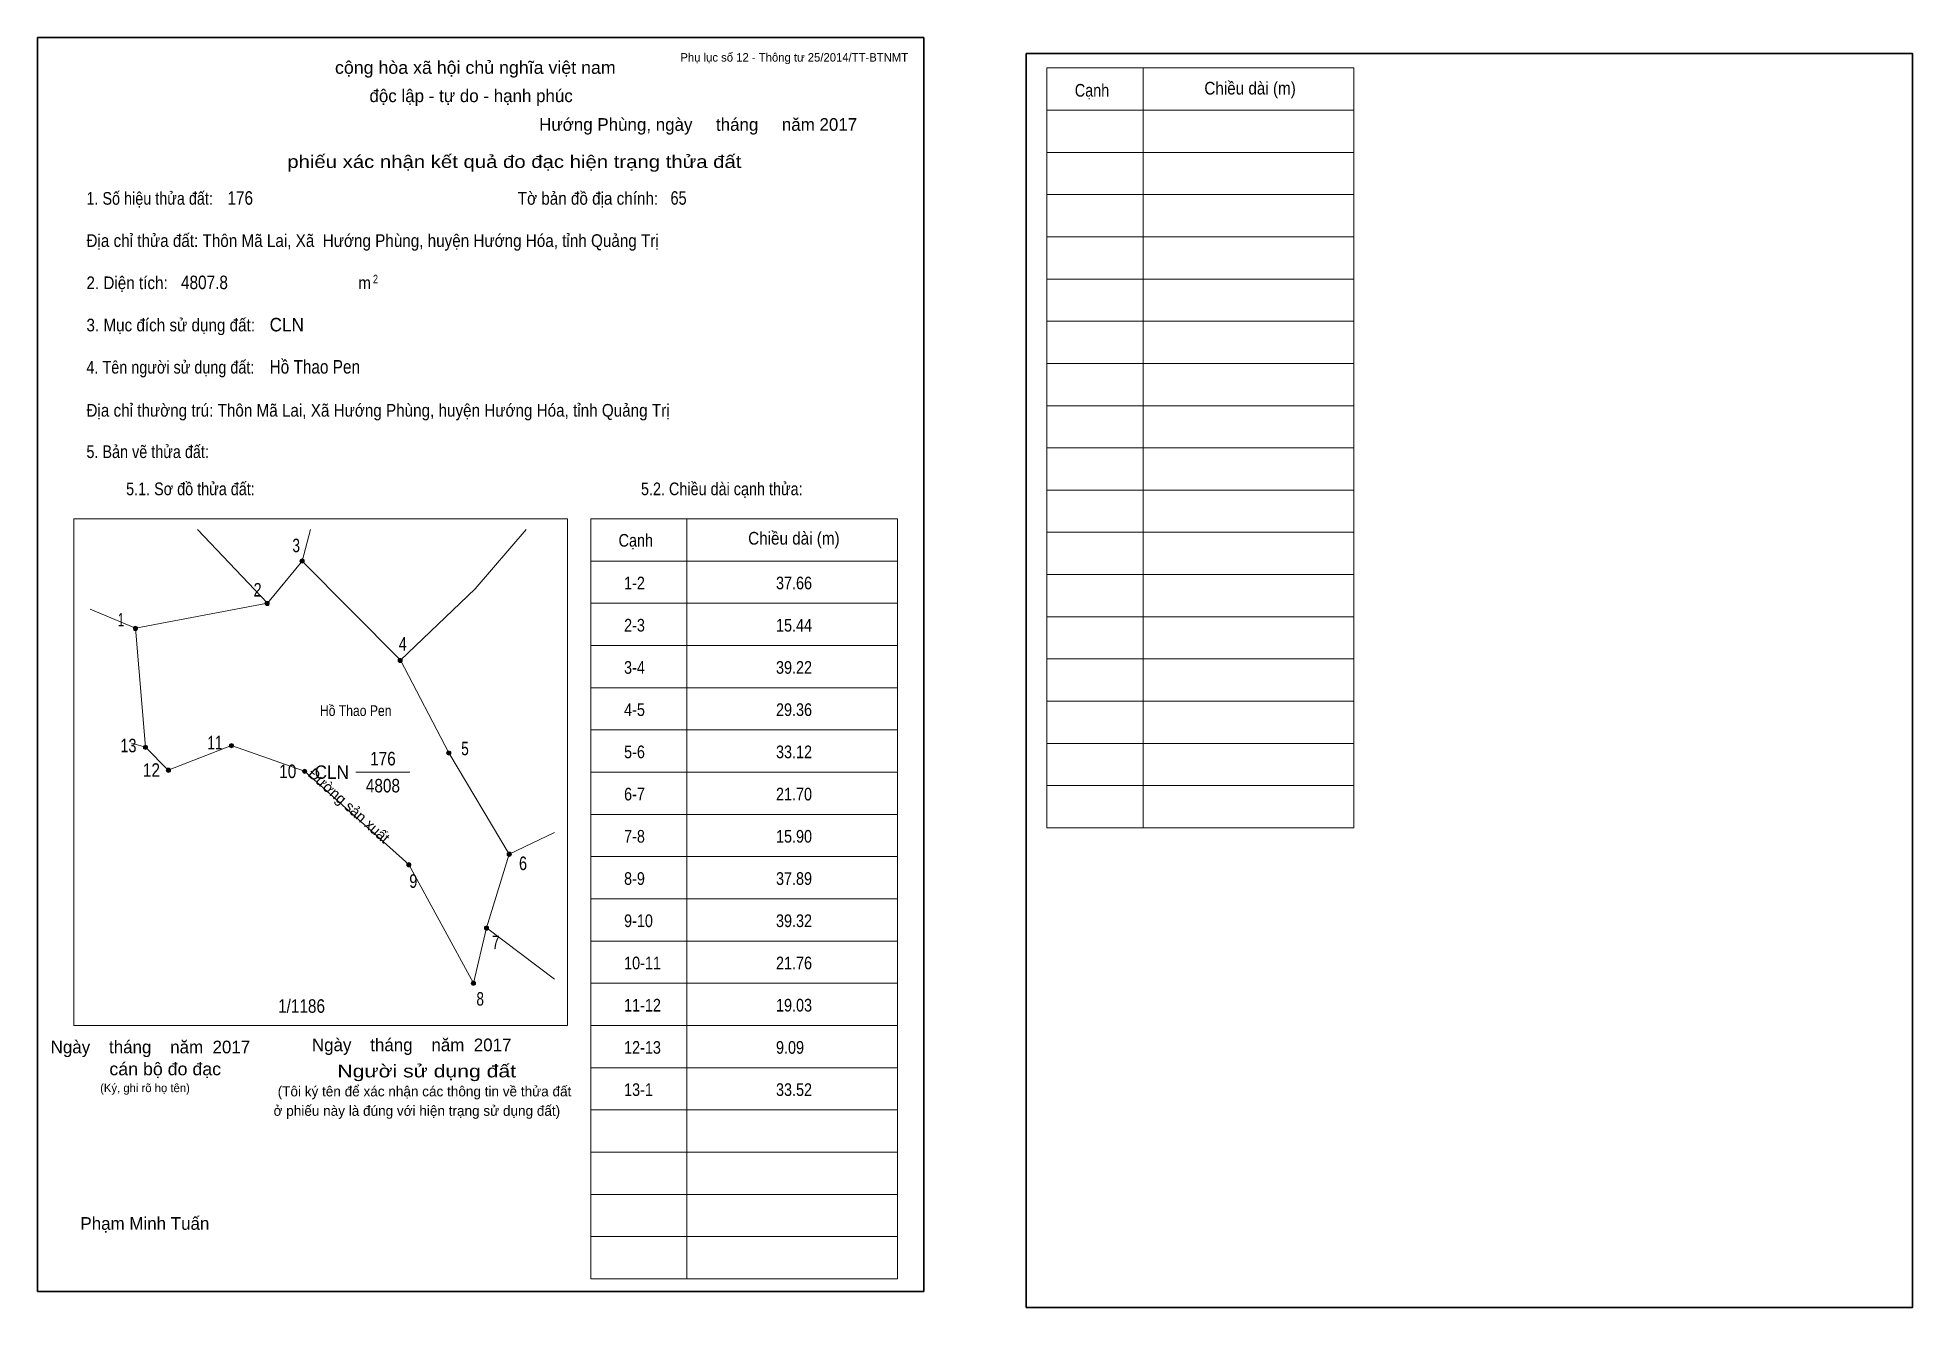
# Model space of a CAD drawing. Header units: centimetres. Extents: x 0 to 44.4, y -0.4 to 29.7.
import ezdxf
from ezdxf.enums import TextEntityAlignment as Align

# ---------------------------------------------------------------- set-up
doc = ezdxf.new("R2010")
doc.units = ezdxf.units.CM
doc.header["$LTSCALE"] = 0.12
for name, color, linetype in [('2', 7, 'Continuous'), ('30', 7, 'Continuous'), ('34', 7, 'Continuous')]:
    doc.layers.add(name, color=color, linetype=linetype)
for name, color, linetype, lineweight in [('32', 7, 'Continuous', 13), ('33', 7, 'Continuous', 13), ('6', 7, 'Continuous', 13), ('63', 7, 'Continuous', 13)]:
    doc.layers.add(name, color=color, linetype=linetype, lineweight=lineweight)

msp = doc.modelspace()

# ---------------------------------------------------------------- hatches: boundary and pattern name
at = {"layer": '32'}
for points in [[(6.32, 17.3004, 1), (6.22, 17.3004, 1)], [(5.4925, 16.2949, 1), (5.3925, 16.2949, 1)], [(2.3715, 15.7045, 1), (2.2715, 15.7045, 1)], [(8.6439, 14.9453, 1), (8.5439, 14.9453, 1)], [(2.6094, 12.8871, 1), (2.5094, 12.8871, 1)], [(4.6473, 12.9267, 1), (4.5473, 12.9267, 1)], [(9.7945, 12.7521, 1), (9.6945, 12.7521, 1)], [(3.1518, 12.3447, 1), (3.0518, 12.3447, 1)], [(6.3799, 12.3202, 1), (6.2799, 12.3202, 1)], [(11.2285, 10.3548, 1), (11.1285, 10.3548, 1)], [(8.8498, 10.106, 1), (8.7498, 10.106, 1)], [(10.6895, 8.6054, 1), (10.5895, 8.6054, 1)], [(10.3799, 7.3004, 1), (10.2799, 7.3004, 1)]]:
    msp.add_hatch(color=256, dxfattribs=at).paths.add_polyline_path(points)

# ---------------------------------------------------------------- linework, layer by layer
for centre in [(6.27, 17.3004), (5.4425, 16.2949), (2.3215, 15.7045), (8.5939, 14.9453), (2.5594, 12.8871), (4.5973, 12.9267), (9.7445, 12.7521), (3.1018, 12.3447), (6.3299, 12.3202), (11.1785, 10.3548), (8.7998, 10.106), (10.6395, 8.6054), (10.3299, 7.3004)]:
    msp.add_circle(centre, 0.05, dxfattribs=at)
at = {"layer": '33'}
msp.add_line((7.54, 12.3), (8.82, 12.3), dxfattribs=at)
at = {"layer": '6'}
for p, q in [((3.79, 18.05), (5.45, 16.3)), ((6.27, 17.3), (6.47, 18.05)), ((1.25, 16.16), (2.32, 15.71)), ((10.33, 7.3), (10.64, 8.61)), ((10.64, 8.61), (12.25, 7.4))]:
    msp.add_line(p, q, dxfattribs=at)
for points in [[(8.6, 14.95), (10.37, 16.64), (11.58, 18.05)], [(8.6, 14.95), (6.27, 17.3), (5.45, 16.3), (2.32, 15.71), (2.56, 12.89), (2.23, 12.99)], [(11.18, 10.36), (9.75, 12.76), (8.6, 14.95)], [(2.56, 12.89), (3.1, 12.35), (4.6, 12.93), (6.33, 12.32), (8.8, 10.11), (10.33, 7.3)], [(12.25, 10.87), (11.18, 10.36), (10.64, 8.61)]]:
    msp.add_lwpolyline(points, dxfattribs=at)
at = {"layer": '63'}
for p, q in [((23.92, 28.98), (31.19, 28.98)), ((23.92, 10.98), (23.92, 28.98)), ((26.2, 10.98), (26.2, 28.98)), ((31.19, 10.98), (31.19, 28.98)), ((23.92, 27.98), (31.19, 27.98)), ((23.92, 26.98), (31.19, 26.98)), ((23.92, 25.98), (31.19, 25.98)), ((23.92, 24.98), (31.19, 24.98)), ((23.92, 23.98), (31.19, 23.98)), ((23.92, 22.98), (31.19, 22.98)), ((23.92, 21.98), (31.19, 21.98)), ((23.92, 20.98), (31.19, 20.98)), ((23.92, 19.98), (31.19, 19.98)), ((23.92, 18.98), (31.19, 18.98)), ((0.86, 18.3), (12.56, 18.3)), ((0.86, 6.3), (0.86, 18.3)), ((12.56, 6.3), (12.56, 18.3)), ((13.11, 18.3), (20.38, 18.3)), ((13.11, 0.3), (13.11, 18.3)), ((15.39, 0.3), (15.39, 18.3)), ((20.38, 0.3), (20.38, 18.3)), ((23.92, 17.98), (31.19, 17.98)), ((13.11, 17.3), (20.38, 17.3)), ((23.92, 16.98), (31.19, 16.98)), ((13.11, 16.3), (20.38, 16.3)), ((23.92, 15.98), (31.19, 15.98)), ((13.11, 15.3), (20.38, 15.3)), ((23.92, 14.98), (31.19, 14.98)), ((13.11, 14.3), (20.38, 14.3)), ((23.92, 13.98), (31.19, 13.98)), ((13.11, 13.3), (20.38, 13.3)), ((23.92, 12.98), (31.19, 12.98)), ((13.11, 12.3), (20.38, 12.3)), ((23.92, 11.98), (31.19, 11.98)), ((13.11, 11.3), (20.38, 11.3)), ((23.92, 10.98), (31.19, 10.98)), ((13.11, 10.3), (20.38, 10.3)), ((13.11, 9.3), (20.38, 9.3)), ((13.11, 8.3), (20.38, 8.3)), ((13.11, 7.3), (20.38, 7.3)), ((0.86, 6.3), (12.56, 6.3)), ((13.11, 6.3), (20.38, 6.3)), ((13.11, 5.3), (20.38, 5.3)), ((13.11, 4.3), (20.38, 4.3)), ((13.11, 3.3), (20.38, 3.3)), ((13.11, 2.3), (20.38, 2.3)), ((13.11, 1.3), (20.38, 1.3)), ((13.11, 0.3), (20.38, 0.3))]:
    msp.add_line(p, q, dxfattribs=at)
at = {"layer": '63', "lineweight": 35}
for points in [[(0, 0), (0, 29.7), (21, 29.7), (21, 0)], [(23.43, -0.38), (23.43, 29.32), (44.43, 29.32), (44.43, -0.38)]]:
    msp.add_lwpolyline(points, close=True, dxfattribs=at)

# ---------------------------------------------------------------- texts
at = {"layer": '2', "width": 0.85}
msp.add_text('Hồ Thao Pen', height=0.253, dxfattribs=at).set_placement((7.54, 13.63), align=Align.CENTER)
at = {"layer": '2'}
msp.add_text('Đường sản xuất', height=0.253, rotation=318.121, dxfattribs=at).set_placement((7.2955, 11.4129), align=Align.CENTER)
at = {"layer": '30', "width": 0.85}
for s, height, p in [('1-2', 0.3, (13.9, 16.63)), ('37.66', 0.3, (17.5, 16.63)), ('2-3', 0.3, (13.9, 15.63)), ('15.44', 0.3, (17.5, 15.63)), ('3-4', 0.3, (13.9, 14.63)), ('39.22', 0.3, (17.5, 14.63)), ('4-5', 0.3, (13.9, 13.63)), ('29.36', 0.3, (17.5, 13.63)), ('5-6', 0.3, (13.9, 12.63)), ('33.12', 0.3, (17.5, 12.63)), ('6-7', 0.3, (13.9, 11.63)), ('21.70', 0.3, (17.5, 11.63)), ('7-8', 0.3, (13.9, 10.63)), ('15.90', 0.3, (17.5, 10.63)), ('8-9', 0.3, (13.9, 9.63)), ('37.89', 0.3, (17.5, 9.63)), ('9-10', 0.3, (13.9, 8.63)), ('39.32', 0.3, (17.5, 8.63)), ('10-11', 0.3, (13.9, 7.63)), ('21.76', 0.3, (17.5, 7.63)), ('1/1186', 0.32, (5.7, 6.6)), ('11-12', 0.3, (13.9, 6.63)), ('19.03', 0.3, (17.5, 6.63)), ('12-13', 0.3, (13.9, 5.63)), ('9.09', 0.3, (17.5, 5.63)), ('13-1', 0.3, (13.9, 4.63)), ('33.52', 0.3, (17.5, 4.63))]:
    msp.add_text(s, height=height, dxfattribs=at).set_placement(p)
at = {"layer": '32'}
for s, width, p in [('3', 0.75, (6.13, 17.51)), ('2', 0.8, (5.215, 16.46)), ('1', 0.65, (1.98, 15.75)), ('4', 0.8, (8.655, 15.18)), ('13', 0.8, (2.155, 12.77)), ('11', 0.75, (4.205, 12.84)), ('5', 0.75, (10.13, 12.7)), ('12', 0.85, (2.7, 12.19)), ('10', 0.85, (5.93, 12.16)), ('6', 0.8, (11.505, 9.98)), ('9', 0.8, (8.905, 9.56)), ('7', 0.75, (10.86, 8.11)), ('8', 0.75, (10.49, 6.77))]:
    msp.add_text(s, height=0.32, dxfattribs=dict(at, width=width)).set_placement(p, align=Align.CENTER)
at = {"layer": '33', "width": 0.95}
msp.add_text('CLN', height=0.32, dxfattribs=at).set_placement((7.38, 12.14), align=Align.RIGHT)
at = {"layer": '33', "width": 0.85}
for s, p in [('176', (8.185, 12.46)), ('4808', (8.185, 11.82))]:
    msp.add_text(s, height=0.32, dxfattribs=at).set_placement(p, align=Align.CENTER)
at = {"layer": '34'}
for s, width, p in [('176', 0.85, (4.5, 25.74)), ('65', 0.8, (15, 25.74)), ('4807.8', 0.85, (3.4, 23.74)), ('CLN', 0.95, (5.5, 22.74)), ('Hồ Thao Pen', 0.85, (5.5, 21.74))]:
    msp.add_text(s, height=0.32, dxfattribs=dict(at, width=width)).set_placement(p)
at = {"layer": '63'}
for s, height, p in [('Phụ lục số 12 - Thông tư 25/2014/TT-BTNMT', 0.2, (20.63, 29.13)), ('Ngày    tháng    năm  2017', 0.3, (5.04, 5.64)), ('Ngày    tháng    năm  2017', 0.3, (11.23, 5.69)), ('(Ký, ghi rõ họ tên)', 0.2, (3.61, 4.72))]:
    msp.add_text(s, height=height, dxfattribs=at).set_placement(p, align=Align.RIGHT)
at = {"layer": '63', "width": 1.05}
msp.add_text('cộng hòa xã hội chủ nghĩa việt nam', height=0.3, dxfattribs=at).set_placement((10.375, 28.84), align=Align.CENTER)
at = {"layer": '63'}
for s, height, p in [('độc lập - tự do - hạnh phúc', 0.3, (10.275, 28.17)), ('Hướng Phùng, ngày     tháng     năm 2017', 0.3, (15.655, 27.49)), ('(Tôi ký tên để xác nhận các thông tin về thửa đất ', 0.24, (9.215, 4.62)), ('ở phiếu này là đúng với hiện trạng sử dụng đất)', 0.24, (8.99, 4.16)), ('Phạm Minh Tuấn', 0.3, (2.545, 1.46))]:
    msp.add_text(s, height=height, dxfattribs=at).set_placement(p, align=Align.CENTER)
for s, height, width, p in [('Cạnh', 0.3, 0.85, (24.58, 28.3)), ('Chiều dài (m)', 0.3, 0.9, (27.65, 28.35)), ('1. Số hiệu thửa đất:', 0.3, 0.85, (1.16, 25.74)), ('Tờ bản đồ địa chính:', 0.3, 0.9, (11.38, 25.74)), ('Địa chỉ thửa đất: Thôn Mã Lai, Xã  Hướng Phùng, huyện Hướng Hóa, tỉnh Quảng Trị', 0.3, 0.9, (1.16, 24.74)), ('2. Diện tích:', 0.3, 0.9, (1.16, 23.74)), ('2', 0.2, 0.8, (7.95, 23.88)), ('m', 0.3, 0.9, (7.6, 23.74)), ('3. Mục đích sử dụng đất:', 0.3, 0.9, (1.16, 22.74)), ('4. Tên người sử dụng đất:', 0.3, 0.85, (1.16, 21.74)), ('Địa chỉ thường trú: Thôn Mã Lai, Xã Hướng Phùng, huyện Hướng Hóa, tỉnh Quảng Trị', 0.3, 0.9, (1.16, 20.72)), ('5. Bản vẽ thửa đất:', 0.3, 0.85, (1.16, 19.74)), ('5.1. Sơ đồ thửa đất:', 0.3, 0.85, (2.1, 18.86)), ('5.2. Chiều dài cạnh thửa:', 0.3, 0.85, (14.3, 18.86)), ('Cạnh', 0.3, 0.85, (13.77, 17.64)), ('Chiều dài (m)', 0.3, 0.9, (16.84, 17.69))]:
    msp.add_text(s, height=height, dxfattribs=dict(at, width=width)).set_placement(p)
for s, width, p in [('phiếu xác nhận kết quả đo đạc hiện trạng thửa đất', 1.2, (16.68, 26.61)), ('cán bộ đo đạc', 1.05, (4.35, 5.12)), ('Người sử dụng đất', 1.25, (11.34, 5.07))]:
    msp.add_text(s, height=0.3, dxfattribs=dict(at, width=width)).set_placement(p, align=Align.RIGHT)

doc.saveas('drawing.dxf')
